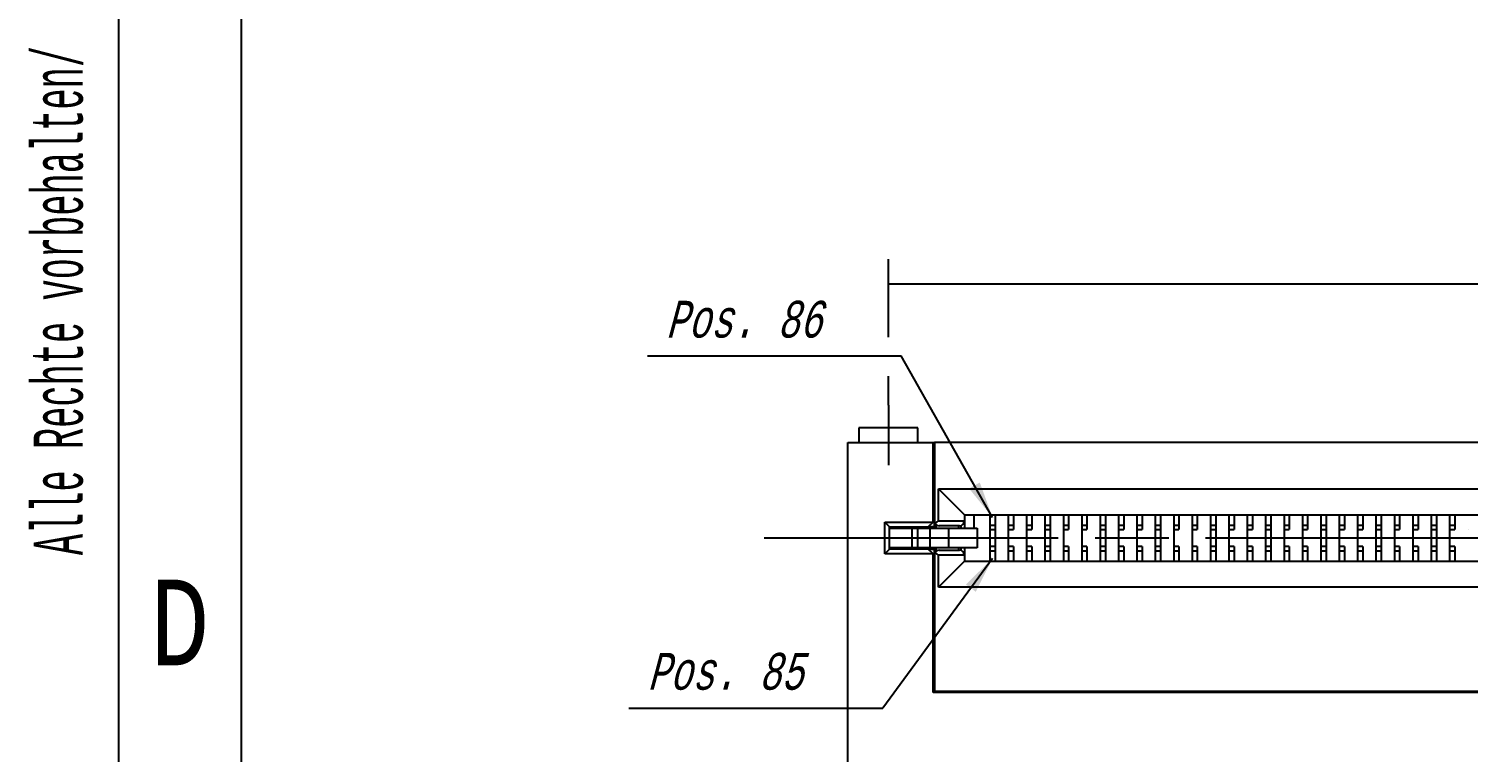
# Model space of a CAD drawing. Extents: x 0 to 420, y 0 to 297.
# Drawn here: x 11.3 to 70, y 118.2 to 147.7 of the extents above; entities that cross this region are included whole.
import ezdxf
from ezdxf.enums import TextEntityAlignment as Align

# ---------------------------------------------------------------- set-up
doc = ezdxf.new("R2010")
doc.units = 0
doc.linetypes.add('CENTERLINE', pattern=[30, 12, -1.5, 3, -1.5, 12])
doc.layers.add('1', color=7, linetype='CONTINUOUS')
doc.layers.add('2', color=7, linetype='CONTINUOUS')
doc.styles.get("Standard").update_dxf_attribs({"font": 'monotxt.shx'})
doc.dimstyles.new('DSTYLE3', dxfattribs={"dimtxt": 1.5, "dimasz": 1.5, "dimexe": 2, "dimexo": 0, "dimgap": 2, "dimtad": 1, "dimrnd": 0.01, "dimzin": 11, "dimcen": 0.09, "dimazin": 3, "dimtp": 0.05, "dimtfac": 1, "dimtdec": 4, "dimtofl": 0, "dimtmove": 0, "dimatfit": 3, "dimtolj": 1, "dimtzin": 0})

# ---------------------------------------------------------------- blocks, each defined once
blk = doc.blocks.new('*D255')
at = {"layer": '2', "color": 1, "linetype": 'CONTINUOUS'}
for p in [(50.646684, 126.10897), (35.816948, 120.0042)]:
    blk.add_line(p, (46.166948, 120.0042), dxfattribs=at)
at = {"layer": '2', "color": 0, "linetype": 'CONTINUOUS'}
blk.add_solid([(50.646684, 126.10897), (49.557708, 125.04755), (49.960822, 124.75174)], dxfattribs=at)
at = {"layer": '2', "color": 1, "linetype": 'CONTINUOUS', "oblique": 15, "width": 0.7}
blk.add_text('Pos. 85', height=1.5, dxfattribs=at).set_placement((36.566948, 120.7542))
blk = doc.blocks.new('*D256')
at = {"layer": '2', "color": 1, "linetype": 'CONTINUOUS'}
for p in [(36.568102, 134.3693), (50.646684, 127.77897)]:
    blk.add_line(p, (46.918102, 134.3693), dxfattribs=at)
at = {"layer": '2', "color": 0, "linetype": 'CONTINUOUS'}
blk.add_solid([(50.646684, 127.77897), (50.125646, 129.20762), (49.690464, 128.96141)], dxfattribs=at)
at = {"layer": '2', "color": 1, "linetype": 'CONTINUOUS', "oblique": 15, "width": 0.7}
blk.add_text('Pos. 86', height=1.5, dxfattribs=at).set_placement((37.318102, 135.1193))
blk = doc.blocks.new('_AH13')
at = {"layer": '101', "color": 0, "linetype": 'CONTINUOUS'}
blk.add_solid([(0, 0), (-1, 0.166667), (-1, -0.166667), (0, 0)], dxfattribs=at)
blk = doc.blocks.new('*D1444')
at = {"layer": '2', "color": 1, "linetype": 'CONTINUOUS'}
for p, q in [((85.246684, 141.8159), (79.046684, 141.8159)), ((79.046684, 141.8159), (79.046684, 138.3159)), ((85.246684, 138.3159), (85.246684, 141.8159)), ((46.396684, 135.13465), (46.396684, 138.3154)), ((79.046684, 138.3159), (85.246684, 138.3159)), ((117.89668, 135.3668), (117.89668, 138.3154)), ((46.396684, 137.3154), (82.146684, 137.3154)), ((117.89668, 137.3154), (82.146684, 137.3154)), ((46.396684, 132.3636), (46.396684, 133.5502)), ((117.89668, 132.3636), (117.89668, 133.75129))]:
    blk.add_line(p, q, dxfattribs=at)
at = {"layer": '2', "color": 1, "xscale": 1.5, "yscale": 1.5, "zscale": 1.5}
for p, rotation in [((46.396684, 137.3154), 180), ((117.89668, 137.3154), 360)]:
    blk.add_blockref('_AH13', p, dxfattribs=dict(at, rotation=rotation))
at = {"layer": '2', "color": 1, "linetype": 'CONTINUOUS', "width": 0.7}
blk.add_text('71,5', height=1.5, dxfattribs=at).set_placement((80.046684, 139.3159))

msp = doc.modelspace()

# ---------------------------------------------------------------- linework, layer by layer
at = {"layer": '1', "color": 3, "linetype": 'CONTINUOUS'}
msp.add_line((15, 292), (15, 5), dxfattribs=at)
at = {"layer": '1', "color": 2, "linetype": 'CONTINUOUS'}
msp.add_line((20, 287), (20, 10), dxfattribs=at)
at = {"layer": '2', "color": 3, "linetype": 'CENTERLINE'}
for p, q in [((46.396684, 132.3636), (46.396684, 129.91078)), ((41.328201, 126.94397), (125.10536, 126.94397))]:
    msp.add_line(p, q, dxfattribs=at)
at = {"layer": '2', "color": 40, "linetype": 'CONTINUOUS'}
for p, q in [((47.596684, 131.44397), (45.196684, 131.44397)), ((45.196684, 131.44397), (45.196684, 130.84397)), ((47.596684, 130.84397), (47.596684, 131.44397)), ((44.746684, 117.49397), (44.746684, 130.84397)), ((44.746684, 130.84397), (48.221684, 130.84397)), ((48.221684, 130.84397), (48.271675, 130.84397)), ((48.221684, 127.59397), (48.221684, 130.84397)), ((48.271684, 128.59397), (48.221684, 128.59397)), ((48.221684, 128.44397), (48.271684, 128.44397)), ((46.246684, 126.29397), (46.246684, 127.59397)), ((46.246684, 127.59397), (48.221684, 127.59397)), ((46.246684, 127.59397), (46.446684, 127.39397)), ((46.446684, 126.49397), (46.446684, 127.39397)), ((46.446684, 127.39397), (48.021684, 127.39397)), ((47.446684, 127.39397), (47.446684, 127.34397)), ((48.221684, 127.59397), (48.021684, 127.39397)), ((48.271684, 127.39397), (48.021684, 127.39397)), ((48.215289, 127.39397), (48.215289, 127.34397)), ((49.896684, 127.34397), (49.896684, 127.89397)), ((46.446684, 126.49397), (46.246684, 126.29397)), ((48.221684, 126.29397), (46.246684, 126.29397)), ((48.021684, 126.49397), (46.446684, 126.49397)), ((47.446684, 126.54397), (47.446684, 126.49397)), ((48.021684, 126.49397), (48.271684, 126.49397)), ((48.221684, 126.29397), (48.021684, 126.49397)), ((48.215289, 126.54397), (48.215289, 126.49397)), ((48.221684, 120.64397), (48.221684, 126.29397)), ((48.271684, 125.44397), (48.221684, 125.44397)), ((48.221684, 125.29397), (48.271684, 125.29397)), ((116.07168, 120.64397), (48.221684, 120.64397)), ((48.620117, 120.64397), (48.620117, 120.69397)), ((49.046684, 120.69397), (49.046684, 120.64397))]:
    msp.add_line(p, q, dxfattribs=at)
at = {"layer": '2', "color": 30, "linetype": 'CONTINUOUS'}
for p, q in [((116.02168, 130.84397), (48.271684, 130.84397)), ((48.271684, 130.84397), (48.271684, 127.64397)), ((49.496684, 127.89397), (48.446684, 128.94397)), ((48.446684, 128.94397), (115.69668, 128.94397)), ((48.446684, 127.64397), (48.446684, 128.94397)), ((48.271684, 127.34397), (48.271684, 127.64397)), ((48.300477, 127.54059), (48.446684, 127.64397)), ((48.346684, 127.34397), (48.346684, 127.48785)), ((48.446684, 127.64397), (49.496684, 127.64397)), ((49.296684, 127.44397), (48.471684, 127.44397)), ((49.271684, 127.34397), (49.271684, 127.44397)), ((49.346684, 127.45033), (49.346684, 127.34397)), ((49.496684, 127.89397), (114.64668, 127.89397)), ((49.496684, 127.89397), (49.496684, 127.64397)), ((49.496684, 127.64397), (49.496684, 127.34397)), ((48.271684, 126.24397), (48.271684, 126.54397)), ((48.271684, 126.24397), (48.271684, 120.69397)), ((48.446684, 126.24397), (48.300477, 126.34736)), ((48.346684, 126.4001), (48.346684, 126.54397)), ((49.496684, 126.24397), (48.446684, 126.24397)), ((48.446684, 124.94397), (48.446684, 126.24397)), ((48.471684, 126.44397), (49.296684, 126.44397)), ((49.271684, 126.44397), (49.271684, 126.54397)), ((49.346684, 126.54397), (49.346684, 126.43762)), ((49.496684, 126.54397), (49.496684, 126.24397)), ((49.496684, 126.24397), (49.496684, 125.99397)), ((48.446684, 124.94397), (49.496684, 125.99397)), ((49.496684, 125.99397), (114.64668, 125.99397)), ((115.69668, 124.94397), (48.446684, 124.94397)), ((48.271684, 120.69397), (116.02168, 120.69397))]:
    msp.add_line(p, q, dxfattribs=at)
at = {"layer": '2', "color": 3, "linetype": 'CONTINUOUS'}
for p, q in [((50.546684, 127.46971), (50.546684, 127.89397)), ((50.546684, 127.29397), (50.546684, 127.46971)), ((50.546684, 127.46971), (50.746684, 127.46971)), ((50.746684, 127.89397), (50.746684, 127.46971)), ((50.746684, 127.46971), (50.746684, 127.29397)), ((52.796684, 127.46971), (52.796684, 127.89397)), ((52.796684, 127.29397), (52.796684, 127.46971)), ((52.796684, 127.46971), (52.996684, 127.46971)), ((52.996684, 127.89397), (52.996684, 127.46971)), ((52.996684, 127.46971), (52.996684, 127.29397)), ((55.046684, 127.46971), (55.046684, 127.89397)), ((55.046684, 127.29397), (55.046684, 127.46971)), ((55.046684, 127.46971), (55.246684, 127.46971)), ((55.246684, 127.89397), (55.246684, 127.46971)), ((55.246684, 127.46971), (55.246684, 127.29397)), ((57.296684, 127.46971), (57.296684, 127.89397)), ((57.296684, 127.29397), (57.296684, 127.46971)), ((57.296684, 127.46971), (57.496684, 127.46971)), ((57.496684, 127.89397), (57.496684, 127.46971)), ((57.496684, 127.46971), (57.496684, 127.29397)), ((59.546684, 127.46971), (59.546684, 127.89397)), ((59.546684, 127.29397), (59.546684, 127.46971)), ((59.546684, 127.46971), (59.746684, 127.46971)), ((59.746684, 127.89397), (59.746684, 127.46971)), ((59.746684, 127.46971), (59.746684, 127.29397)), ((61.796684, 127.46971), (61.796684, 127.89397)), ((61.796684, 127.29397), (61.796684, 127.46971)), ((61.796684, 127.46971), (61.996684, 127.46971)), ((61.996684, 127.89397), (61.996684, 127.46971)), ((61.996684, 127.46971), (61.996684, 127.29397)), ((64.046684, 127.46971), (64.046684, 127.89397)), ((64.046684, 127.29397), (64.046684, 127.46971)), ((64.046684, 127.46971), (64.246684, 127.46971)), ((64.246684, 127.89397), (64.246684, 127.46971)), ((64.246684, 127.46971), (64.246684, 127.29397)), ((66.296684, 127.46971), (66.296684, 127.89397)), ((66.296684, 127.29397), (66.296684, 127.46971)), ((66.296684, 127.46971), (66.496684, 127.46971)), ((66.496684, 127.89397), (66.496684, 127.46971)), ((66.496684, 127.46971), (66.496684, 127.29397)), ((68.546684, 127.46971), (68.546684, 127.89397)), ((68.546684, 127.29397), (68.546684, 127.46971)), ((68.546684, 127.46971), (68.746684, 127.46971)), ((68.746684, 127.89397), (68.746684, 127.46971)), ((68.746684, 127.46971), (68.746684, 127.29397)), ((50.546684, 126.59397), (50.546684, 127.29397)), ((50.546684, 127.29397), (50.746684, 127.29397)), ((50.746684, 127.29397), (50.746684, 126.59397)), ((52.796684, 126.59397), (52.796684, 127.29397)), ((52.796684, 127.29397), (52.996684, 127.29397)), ((52.996684, 127.29397), (52.996684, 126.59397)), ((55.046684, 126.59397), (55.046684, 127.29397)), ((55.046684, 127.29397), (55.246684, 127.29397)), ((55.246684, 127.29397), (55.246684, 126.59397)), ((57.296684, 126.59397), (57.296684, 127.29397)), ((57.296684, 127.29397), (57.496684, 127.29397)), ((57.496684, 127.29397), (57.496684, 126.59397)), ((59.546684, 126.59397), (59.546684, 127.29397)), ((59.546684, 127.29397), (59.746684, 127.29397)), ((59.746684, 127.29397), (59.746684, 126.59397)), ((61.796684, 126.59397), (61.796684, 127.29397)), ((61.796684, 127.29397), (61.996684, 127.29397)), ((61.996684, 127.29397), (61.996684, 126.59397)), ((64.046684, 126.59397), (64.046684, 127.29397)), ((64.046684, 127.29397), (64.246684, 127.29397)), ((64.246684, 127.29397), (64.246684, 126.59397)), ((66.296684, 126.59397), (66.296684, 127.29397)), ((66.296684, 127.29397), (66.496684, 127.29397)), ((66.496684, 127.29397), (66.496684, 126.59397)), ((68.546684, 126.59397), (68.546684, 127.29397)), ((68.546684, 127.29397), (68.746684, 127.29397)), ((68.746684, 127.29397), (68.746684, 126.59397)), ((50.546684, 126.41824), (50.546684, 126.59397)), ((50.746684, 126.59397), (50.546684, 126.59397)), ((50.546684, 125.99397), (50.546684, 126.41824)), ((50.546684, 126.41824), (50.746684, 126.41824)), ((50.746684, 126.59397), (50.746684, 126.41824)), ((50.746684, 126.41824), (50.746684, 125.99397)), ((52.796684, 126.41824), (52.796684, 126.59397)), ((52.996684, 126.59397), (52.796684, 126.59397)), ((52.796684, 125.99397), (52.796684, 126.41824)), ((52.796684, 126.41824), (52.996684, 126.41824)), ((52.996684, 126.59397), (52.996684, 126.41824)), ((52.996684, 126.41824), (52.996684, 125.99397)), ((55.046684, 126.41824), (55.046684, 126.59397)), ((55.246684, 126.59397), (55.046684, 126.59397)), ((55.046684, 125.99397), (55.046684, 126.41824)), ((55.046684, 126.41824), (55.246684, 126.41824)), ((55.246684, 126.59397), (55.246684, 126.41824)), ((55.246684, 126.41824), (55.246684, 125.99397)), ((57.296684, 126.41824), (57.296684, 126.59397)), ((57.496684, 126.59397), (57.296684, 126.59397)), ((57.296684, 125.99397), (57.296684, 126.41824)), ((57.296684, 126.41824), (57.496684, 126.41824)), ((57.496684, 126.59397), (57.496684, 126.41824)), ((57.496684, 126.41824), (57.496684, 125.99397)), ((59.546684, 126.41824), (59.546684, 126.59397)), ((59.746684, 126.59397), (59.546684, 126.59397)), ((59.546684, 125.99397), (59.546684, 126.41824)), ((59.546684, 126.41824), (59.746684, 126.41824)), ((59.746684, 126.59397), (59.746684, 126.41824)), ((59.746684, 126.41824), (59.746684, 125.99397)), ((61.796684, 126.41824), (61.796684, 126.59397)), ((61.996684, 126.59397), (61.796684, 126.59397)), ((61.796684, 125.99397), (61.796684, 126.41824)), ((61.796684, 126.41824), (61.996684, 126.41824)), ((61.996684, 126.59397), (61.996684, 126.41824)), ((61.996684, 126.41824), (61.996684, 125.99397)), ((64.046684, 126.41824), (64.046684, 126.59397)), ((64.246684, 126.59397), (64.046684, 126.59397)), ((64.046684, 125.99397), (64.046684, 126.41824)), ((64.046684, 126.41824), (64.246684, 126.41824)), ((64.246684, 126.59397), (64.246684, 126.41824)), ((64.246684, 126.41824), (64.246684, 125.99397)), ((66.296684, 126.41824), (66.296684, 126.59397)), ((66.496684, 126.59397), (66.296684, 126.59397)), ((66.296684, 125.99397), (66.296684, 126.41824)), ((66.296684, 126.41824), (66.496684, 126.41824)), ((66.496684, 126.59397), (66.496684, 126.41824)), ((66.496684, 126.41824), (66.496684, 125.99397)), ((68.546684, 126.41824), (68.546684, 126.59397)), ((68.746684, 126.59397), (68.546684, 126.59397)), ((68.546684, 125.99397), (68.546684, 126.41824)), ((68.546684, 126.41824), (68.746684, 126.41824)), ((68.746684, 126.59397), (68.746684, 126.41824)), ((68.746684, 126.41824), (68.746684, 125.99397))]:
    msp.add_line(p, q, dxfattribs=at)
at = {"layer": '2', "color": 2, "linetype": 'CONTINUOUS'}
for p, q in [((51.291684, 127.46971), (51.291684, 127.46971)), ((52.041684, 127.46971), (52.041684, 127.46971)), ((52.791684, 127.46971), (52.791684, 127.46971)), ((53.541684, 127.89397), (53.541684, 127.89397)), ((54.291684, 127.89397), (54.291684, 127.89397)), ((55.041684, 127.89397), (55.041684, 127.89397)), ((55.791684, 127.89397), (55.791684, 127.89397)), ((56.541684, 127.89397), (56.541684, 127.89397)), ((57.291684, 127.89397), (57.291684, 127.89397)), ((58.041684, 127.46971), (58.041684, 127.46971)), ((58.791684, 127.46971), (58.791684, 127.46971)), ((59.541684, 127.46971), (59.541684, 127.46971)), ((60.291684, 127.46971), (60.291684, 127.46971)), ((61.041684, 127.46971), (61.041684, 127.46971)), ((61.791684, 127.89397), (61.791684, 127.89397)), ((62.541684, 127.89397), (62.541684, 127.89397)), ((63.291684, 127.89397), (63.291684, 127.89397)), ((64.041684, 127.89397), (64.041684, 127.89397)), ((64.791684, 127.89397), (64.791684, 127.89397)), ((65.541684, 127.89397), (65.541684, 127.89397)), ((66.291684, 127.46971), (66.291684, 127.46971)), ((67.041684, 127.46971), (67.041684, 127.46971)), ((67.791684, 127.46971), (67.791684, 127.46971)), ((68.541684, 127.46971), (68.541684, 127.46971)), ((69.291684, 127.46971), (69.291684, 127.46971)), ((70.041684, 127.89397), (70.041684, 127.89397)), ((51.291684, 127.29397), (51.291684, 127.29397)), ((51.296684, 126.59397), (51.296684, 127.29397)), ((52.041684, 127.29397), (52.041684, 127.29397)), ((52.046684, 126.59397), (52.046684, 127.29397)), ((52.791684, 127.29397), (52.791684, 127.29397)), ((53.541684, 127.29397), (53.541684, 127.29397)), ((53.546684, 126.59397), (53.546684, 127.29397)), ((54.291684, 127.29397), (54.291684, 127.29397)), ((54.296684, 126.59397), (54.296684, 127.29397)), ((55.041684, 127.29397), (55.041684, 127.29397)), ((55.791684, 127.29397), (55.791684, 127.29397)), ((55.796684, 126.59397), (55.796684, 127.29397)), ((56.541684, 127.29397), (56.541684, 127.29397)), ((56.546684, 126.59397), (56.546684, 127.29397)), ((57.291684, 127.29397), (57.291684, 127.29397)), ((58.041684, 127.29397), (58.041684, 127.29397)), ((58.046684, 126.59397), (58.046684, 127.29397)), ((58.791684, 127.29397), (58.791684, 127.29397)), ((58.796684, 126.59397), (58.796684, 127.29397)), ((59.541684, 127.29397), (59.541684, 127.29397)), ((60.291684, 127.29397), (60.291684, 127.29397)), ((60.296684, 126.59397), (60.296684, 127.29397)), ((61.041684, 127.29397), (61.041684, 127.29397)), ((61.046684, 126.59397), (61.046684, 127.29397)), ((61.791684, 127.29397), (61.791684, 127.29397)), ((62.541684, 127.29397), (62.541684, 127.29397)), ((62.546684, 126.59397), (62.546684, 127.29397)), ((63.291684, 127.29397), (63.291684, 127.29397)), ((63.296684, 126.59397), (63.296684, 127.29397)), ((64.041684, 127.29397), (64.041684, 127.29397)), ((64.791684, 127.29397), (64.791684, 127.29397)), ((64.796684, 126.59397), (64.796684, 127.29397)), ((65.541684, 127.29397), (65.541684, 127.29397)), ((65.546684, 126.59397), (65.546684, 127.29397)), ((66.291684, 127.29397), (66.291684, 127.29397)), ((67.041684, 127.29397), (67.041684, 127.29397)), ((67.046684, 126.59397), (67.046684, 127.29397)), ((67.791684, 127.29397), (67.791684, 127.29397)), ((67.796684, 126.59397), (67.796684, 127.29397)), ((68.541684, 127.29397), (68.541684, 127.29397)), ((69.291684, 127.29397), (69.291684, 127.29397)), ((69.296684, 126.59397), (69.296684, 127.29397)), ((70.041684, 127.29397), (70.041684, 127.29397)), ((51.291684, 126.41824), (51.291684, 126.41824)), ((52.041684, 126.41824), (52.041684, 126.41824)), ((52.791684, 126.41824), (52.791684, 126.41824)), ((58.041684, 126.41824), (58.041684, 126.41824)), ((58.791684, 126.41824), (58.791684, 126.41824)), ((59.541684, 126.41824), (59.541684, 126.41824)), ((60.291684, 126.41824), (60.291684, 126.41824)), ((61.041684, 126.41824), (61.041684, 126.41824)), ((66.291684, 126.41824), (66.291684, 126.41824)), ((67.041684, 126.41824), (67.041684, 126.41824)), ((67.791684, 126.41824), (67.791684, 126.41824)), ((68.541684, 126.41824), (68.541684, 126.41824)), ((69.291684, 126.41824), (69.291684, 126.41824)), ((53.541684, 125.99397), (53.541684, 125.99397)), ((54.291684, 125.99397), (54.291684, 125.99397)), ((55.041684, 125.99397), (55.041684, 125.99397)), ((55.791684, 125.99397), (55.791684, 125.99397)), ((56.541684, 125.99397), (56.541684, 125.99397)), ((57.291684, 125.99397), (57.291684, 125.99397)), ((61.791684, 125.99397), (61.791684, 125.99397)), ((62.541684, 125.99397), (62.541684, 125.99397)), ((63.291684, 125.99397), (63.291684, 125.99397)), ((64.041684, 125.99397), (64.041684, 125.99397)), ((64.791684, 125.99397), (64.791684, 125.99397)), ((65.541684, 125.99397), (65.541684, 125.99397)), ((70.041684, 125.99397), (70.041684, 125.99397)), ((51.291684, 120.69397), (51.291684, 120.64397)), ((52.041684, 120.69397), (52.041684, 120.64397)), ((52.791684, 120.69397), (52.791684, 120.64397)), ((53.541684, 120.69397), (53.541684, 120.64397)), ((54.291684, 120.69397), (54.291684, 120.64397)), ((55.041684, 120.69397), (55.041684, 120.64397)), ((55.791684, 120.69397), (55.791684, 120.64397)), ((56.541684, 120.69397), (56.541684, 120.64397)), ((57.291684, 120.69397), (57.291684, 120.64397)), ((58.041684, 120.69397), (58.041684, 120.64397)), ((58.791684, 120.69397), (58.791684, 120.64397)), ((59.541684, 120.69397), (59.541684, 120.64397)), ((60.291684, 120.69397), (60.291684, 120.64397)), ((61.041684, 120.69397), (61.041684, 120.64397)), ((61.791684, 120.69397), (61.791684, 120.64397)), ((62.541684, 120.69397), (62.541684, 120.64397)), ((63.291684, 120.69397), (63.291684, 120.64397)), ((64.041684, 120.69397), (64.041684, 120.64397)), ((64.791684, 120.69397), (64.791684, 120.64397)), ((65.541684, 120.69397), (65.541684, 120.64397)), ((66.291684, 120.69397), (66.291684, 120.64397)), ((67.041684, 120.69397), (67.041684, 120.64397)), ((67.791684, 120.69397), (67.791684, 120.64397)), ((68.541684, 120.69397), (68.541684, 120.64397)), ((69.291684, 120.69397), (69.291684, 120.64397)), ((70.041684, 120.69397), (70.041684, 120.64397))]:
    msp.add_line(p, q, dxfattribs=at)
at = {"layer": '2', "color": 150, "linetype": 'CONTINUOUS'}
for p, q in [((51.296684, 127.46971), (51.296684, 127.89397)), ((51.296684, 127.29397), (51.296684, 127.46971)), ((51.296684, 127.46971), (51.496684, 127.46971)), ((51.496684, 127.89397), (51.496684, 127.46971)), ((51.496684, 127.46971), (51.496684, 127.29397)), ((52.046684, 127.46971), (52.046684, 127.89397)), ((52.046684, 127.29397), (52.046684, 127.46971)), ((52.046684, 127.46971), (52.246684, 127.46971)), ((52.246684, 127.89397), (52.246684, 127.46971)), ((52.246684, 127.46971), (52.246684, 127.29397)), ((53.546684, 127.46971), (53.546684, 127.89397)), ((53.546684, 127.29397), (53.546684, 127.46971)), ((53.546684, 127.46971), (53.746684, 127.46971)), ((53.746684, 127.89397), (53.746684, 127.46971)), ((53.746684, 127.46971), (53.746684, 127.29397)), ((54.296684, 127.46971), (54.296684, 127.89397)), ((54.296684, 127.29397), (54.296684, 127.46971)), ((54.296684, 127.46971), (54.496684, 127.46971)), ((54.496684, 127.89397), (54.496684, 127.46971)), ((54.496684, 127.46971), (54.496684, 127.29397)), ((55.796684, 127.46971), (55.796684, 127.89397)), ((55.796684, 127.29397), (55.796684, 127.46971)), ((55.796684, 127.46971), (55.996684, 127.46971)), ((55.996684, 127.89397), (55.996684, 127.46971)), ((55.996684, 127.46971), (55.996684, 127.29397)), ((56.546684, 127.46971), (56.546684, 127.89397)), ((56.546684, 127.29397), (56.546684, 127.46971)), ((56.546684, 127.46971), (56.746684, 127.46971)), ((56.746684, 127.89397), (56.746684, 127.46971)), ((56.746684, 127.46971), (56.746684, 127.29397)), ((58.046684, 127.46971), (58.046684, 127.89397)), ((58.046684, 127.29397), (58.046684, 127.46971)), ((58.046684, 127.46971), (58.246684, 127.46971)), ((58.246684, 127.89397), (58.246684, 127.46971)), ((58.246684, 127.46971), (58.246684, 127.29397)), ((58.796684, 127.46971), (58.796684, 127.89397)), ((58.796684, 127.29397), (58.796684, 127.46971)), ((58.796684, 127.46971), (58.996684, 127.46971)), ((58.996684, 127.89397), (58.996684, 127.46971)), ((58.996684, 127.46971), (58.996684, 127.29397)), ((60.296684, 127.46971), (60.296684, 127.89397)), ((60.296684, 127.29397), (60.296684, 127.46971)), ((60.296684, 127.46971), (60.496684, 127.46971)), ((60.496684, 127.89397), (60.496684, 127.46971)), ((60.496684, 127.46971), (60.496684, 127.29397)), ((61.046684, 127.46971), (61.046684, 127.89397)), ((61.046684, 127.29397), (61.046684, 127.46971)), ((61.046684, 127.46971), (61.246684, 127.46971)), ((61.246684, 127.89397), (61.246684, 127.46971)), ((61.246684, 127.46971), (61.246684, 127.29397)), ((62.546684, 127.46971), (62.546684, 127.89397)), ((62.546684, 127.29397), (62.546684, 127.46971)), ((62.546684, 127.46971), (62.746684, 127.46971)), ((62.746684, 127.89397), (62.746684, 127.46971)), ((62.746684, 127.46971), (62.746684, 127.29397)), ((63.296684, 127.46971), (63.296684, 127.89397)), ((63.296684, 127.29397), (63.296684, 127.46971)), ((63.296684, 127.46971), (63.496684, 127.46971)), ((63.496684, 127.89397), (63.496684, 127.46971)), ((63.496684, 127.46971), (63.496684, 127.29397)), ((64.796684, 127.46971), (64.796684, 127.89397)), ((64.796684, 127.29397), (64.796684, 127.46971)), ((64.796684, 127.46971), (64.996684, 127.46971)), ((64.996684, 127.89397), (64.996684, 127.46971)), ((64.996684, 127.46971), (64.996684, 127.29397)), ((65.546684, 127.46971), (65.546684, 127.89397)), ((65.546684, 127.29397), (65.546684, 127.46971)), ((65.546684, 127.46971), (65.746684, 127.46971)), ((65.746684, 127.89397), (65.746684, 127.46971)), ((65.746684, 127.46971), (65.746684, 127.29397)), ((67.046684, 127.46971), (67.046684, 127.89397)), ((67.046684, 127.29397), (67.046684, 127.46971)), ((67.046684, 127.46971), (67.246684, 127.46971)), ((67.246684, 127.89397), (67.246684, 127.46971)), ((67.246684, 127.46971), (67.246684, 127.29397)), ((67.796684, 127.46971), (67.796684, 127.89397)), ((67.796684, 127.29397), (67.796684, 127.46971)), ((67.796684, 127.46971), (67.996684, 127.46971)), ((67.996684, 127.89397), (67.996684, 127.46971)), ((67.996684, 127.46971), (67.996684, 127.29397)), ((69.296684, 127.46971), (69.296684, 127.89397)), ((69.296684, 127.29397), (69.296684, 127.46971)), ((69.296684, 127.46971), (69.496684, 127.46971)), ((69.496684, 127.89397), (69.496684, 127.46971)), ((69.496684, 127.46971), (69.496684, 127.29397)), ((51.296684, 127.29397), (51.496684, 127.29397)), ((52.046684, 127.29397), (52.246684, 127.29397)), ((53.546684, 127.29397), (53.746684, 127.29397)), ((54.296684, 127.29397), (54.496684, 127.29397)), ((55.796684, 127.29397), (55.996684, 127.29397)), ((56.546684, 127.29397), (56.746684, 127.29397)), ((58.046684, 127.29397), (58.246684, 127.29397)), ((58.796684, 127.29397), (58.996684, 127.29397)), ((60.296684, 127.29397), (60.496684, 127.29397)), ((61.046684, 127.29397), (61.246684, 127.29397)), ((62.546684, 127.29397), (62.746684, 127.29397)), ((63.296684, 127.29397), (63.496684, 127.29397)), ((64.796684, 127.29397), (64.996684, 127.29397)), ((65.546684, 127.29397), (65.746684, 127.29397)), ((67.046684, 127.29397), (67.246684, 127.29397)), ((67.796684, 127.29397), (67.996684, 127.29397)), ((69.296684, 127.29397), (69.496684, 127.29397)), ((51.296684, 126.41824), (51.296684, 126.59397)), ((51.496684, 126.59397), (51.296684, 126.59397)), ((51.296684, 125.99397), (51.296684, 126.41824)), ((51.296684, 126.41824), (51.496684, 126.41824)), ((51.496684, 126.59397), (51.496684, 126.41824)), ((51.496684, 126.41824), (51.496684, 125.99397)), ((52.046684, 126.41824), (52.046684, 126.59397)), ((52.246684, 126.59397), (52.046684, 126.59397)), ((52.046684, 125.99397), (52.046684, 126.41824)), ((52.046684, 126.41824), (52.246684, 126.41824)), ((52.246684, 126.59397), (52.246684, 126.41824)), ((52.246684, 126.41824), (52.246684, 125.99397)), ((53.546684, 126.41824), (53.546684, 126.59397)), ((53.746684, 126.59397), (53.546684, 126.59397)), ((53.546684, 125.99397), (53.546684, 126.41824)), ((53.546684, 126.41824), (53.746684, 126.41824)), ((53.746684, 126.59397), (53.746684, 126.41824)), ((53.746684, 126.41824), (53.746684, 125.99397)), ((54.296684, 126.41824), (54.296684, 126.59397)), ((54.496684, 126.59397), (54.296684, 126.59397)), ((54.296684, 125.99397), (54.296684, 126.41824)), ((54.296684, 126.41824), (54.496684, 126.41824)), ((54.496684, 126.59397), (54.496684, 126.41824)), ((54.496684, 126.41824), (54.496684, 125.99397)), ((55.796684, 126.41824), (55.796684, 126.59397)), ((55.996684, 126.59397), (55.796684, 126.59397)), ((55.796684, 125.99397), (55.796684, 126.41824)), ((55.796684, 126.41824), (55.996684, 126.41824)), ((55.996684, 126.59397), (55.996684, 126.41824)), ((55.996684, 126.41824), (55.996684, 125.99397)), ((56.546684, 126.41824), (56.546684, 126.59397)), ((56.746684, 126.59397), (56.546684, 126.59397)), ((56.546684, 125.99397), (56.546684, 126.41824)), ((56.546684, 126.41824), (56.746684, 126.41824)), ((56.746684, 126.59397), (56.746684, 126.41824)), ((56.746684, 126.41824), (56.746684, 125.99397)), ((58.046684, 126.41824), (58.046684, 126.59397)), ((58.246684, 126.59397), (58.046684, 126.59397)), ((58.046684, 125.99397), (58.046684, 126.41824)), ((58.046684, 126.41824), (58.246684, 126.41824)), ((58.246684, 126.59397), (58.246684, 126.41824)), ((58.246684, 126.41824), (58.246684, 125.99397)), ((58.796684, 126.41824), (58.796684, 126.59397)), ((58.996684, 126.59397), (58.796684, 126.59397)), ((58.796684, 125.99397), (58.796684, 126.41824)), ((58.796684, 126.41824), (58.996684, 126.41824)), ((58.996684, 126.59397), (58.996684, 126.41824)), ((58.996684, 126.41824), (58.996684, 125.99397)), ((60.296684, 126.41824), (60.296684, 126.59397)), ((60.496684, 126.59397), (60.296684, 126.59397)), ((60.296684, 125.99397), (60.296684, 126.41824)), ((60.296684, 126.41824), (60.496684, 126.41824)), ((60.496684, 126.59397), (60.496684, 126.41824)), ((60.496684, 126.41824), (60.496684, 125.99397)), ((61.046684, 126.41824), (61.046684, 126.59397)), ((61.246684, 126.59397), (61.046684, 126.59397)), ((61.046684, 125.99397), (61.046684, 126.41824)), ((61.046684, 126.41824), (61.246684, 126.41824)), ((61.246684, 126.59397), (61.246684, 126.41824)), ((61.246684, 126.41824), (61.246684, 125.99397)), ((62.546684, 126.41824), (62.546684, 126.59397)), ((62.746684, 126.59397), (62.546684, 126.59397)), ((62.546684, 125.99397), (62.546684, 126.41824)), ((62.546684, 126.41824), (62.746684, 126.41824)), ((62.746684, 126.59397), (62.746684, 126.41824)), ((62.746684, 126.41824), (62.746684, 125.99397)), ((63.296684, 126.41824), (63.296684, 126.59397)), ((63.496684, 126.59397), (63.296684, 126.59397)), ((63.296684, 125.99397), (63.296684, 126.41824)), ((63.296684, 126.41824), (63.496684, 126.41824)), ((63.496684, 126.59397), (63.496684, 126.41824)), ((63.496684, 126.41824), (63.496684, 125.99397)), ((64.796684, 126.41824), (64.796684, 126.59397)), ((64.996684, 126.59397), (64.796684, 126.59397)), ((64.796684, 125.99397), (64.796684, 126.41824)), ((64.796684, 126.41824), (64.996684, 126.41824)), ((64.996684, 126.59397), (64.996684, 126.41824)), ((64.996684, 126.41824), (64.996684, 125.99397)), ((65.546684, 126.41824), (65.546684, 126.59397)), ((65.746684, 126.59397), (65.546684, 126.59397)), ((65.546684, 125.99397), (65.546684, 126.41824)), ((65.546684, 126.41824), (65.746684, 126.41824)), ((65.746684, 126.59397), (65.746684, 126.41824)), ((65.746684, 126.41824), (65.746684, 125.99397)), ((67.046684, 126.41824), (67.046684, 126.59397)), ((67.246684, 126.59397), (67.046684, 126.59397)), ((67.046684, 125.99397), (67.046684, 126.41824)), ((67.046684, 126.41824), (67.246684, 126.41824)), ((67.246684, 126.59397), (67.246684, 126.41824)), ((67.246684, 126.41824), (67.246684, 125.99397)), ((67.796684, 126.41824), (67.796684, 126.59397)), ((67.996684, 126.59397), (67.796684, 126.59397)), ((67.796684, 125.99397), (67.796684, 126.41824)), ((67.796684, 126.41824), (67.996684, 126.41824)), ((67.996684, 126.59397), (67.996684, 126.41824)), ((67.996684, 126.41824), (67.996684, 125.99397)), ((69.296684, 126.41824), (69.296684, 126.59397)), ((69.496684, 126.59397), (69.296684, 126.59397)), ((69.296684, 125.99397), (69.296684, 126.41824)), ((69.296684, 126.41824), (69.496684, 126.41824)), ((69.496684, 126.59397), (69.496684, 126.41824)), ((69.496684, 126.41824), (69.496684, 125.99397))]:
    msp.add_line(p, q, dxfattribs=at)
at = {"layer": '2', "color": 180, "linetype": 'CONTINUOUS'}
for p, q in [((46.446684, 127.34397), (47.346684, 127.34397)), ((47.346684, 127.34397), (47.348234, 127.34397)), ((47.348234, 127.34397), (47.595024, 127.34397)), ((47.348234, 127.34397), (47.348234, 126.54397)), ((47.595024, 127.34397), (48.099339, 127.34397)), ((47.595024, 126.54397), (47.595024, 127.34397)), ((48.099339, 127.34397), (48.849435, 127.34397)), ((48.099339, 126.54397), (48.099339, 127.34397)), ((48.849435, 127.34397), (50.016684, 127.34397)), ((48.849435, 127.34397), (48.849435, 126.54397)), ((50.016684, 127.34397), (50.016684, 126.54397)), ((47.346684, 126.54397), (46.446684, 126.54397)), ((47.348234, 126.54397), (47.346684, 126.54397)), ((47.595024, 126.54397), (47.348234, 126.54397)), ((48.099339, 126.54397), (47.595024, 126.54397)), ((48.849435, 126.54397), (48.099339, 126.54397)), ((50.016684, 126.54397), (48.849435, 126.54397))]:
    msp.add_line(p, q, dxfattribs=at)
at = {"layer": '2', "color": 30, "linetype": 'CONTINUOUS'}
for centre, start, end in [((48.471684, 127.64397), 180, 211.12583), ((48.471684, 127.64397), 211.12583, 270), ((49.296684, 127.64397), 270, 360), ((48.471684, 126.24397), 148.87417, 180), ((48.471684, 126.24397), 90, 148.87417), ((49.296684, 126.24397), 0, 90)]:
    msp.add_arc(centre, 0.2, start, end, dxfattribs=at)

# ---------------------------------------------------------------- block references
at = {"layer": '2', "color": 1}
for name in ['*D256', '*D255']:
    msp.add_blockref(name, (0, 0), dxfattribs=at)

# ---------------------------------------------------------------- texts
at = {"layer": '1', "color": 1, "linetype": 'CONTINUOUS', "width": 0.5}
msp.add_text('Alle Rechte vorbehalten/', height=2, rotation=90, dxfattribs=at).set_placement((12.541848, 136.62917), align=Align.MIDDLE_CENTER)
at = {"layer": '1', "color": 1, "linetype": 'CONTINUOUS', "width": 0.8}
msp.add_text('D', height=3.5, dxfattribs=at).set_placement((17.5, 123.5), align=Align.MIDDLE_CENTER)

# ---------------------------------------------------------------- dimensions: what is measured, and where the dimension line sits
at = {"layer": '2', "color": 1, "linetype": 'CONTINUOUS'}
dim = msp.add_linear_dim(base=(117.89668, 137.3154), p1=(46.396684, 132.3636), p2=(117.89668, 132.3636), dimstyle='DSTYLE3', override={"dimblk": '_AH13', "dimsah": 0}, dxfattribs=at)
dim.commit()
dim.dimension.update_dxf_attribs({"geometry": '*D1444', "text_midpoint": (82.146684, 140.0659), "dimtype": 128})

doc.saveas('drawing.dxf')
